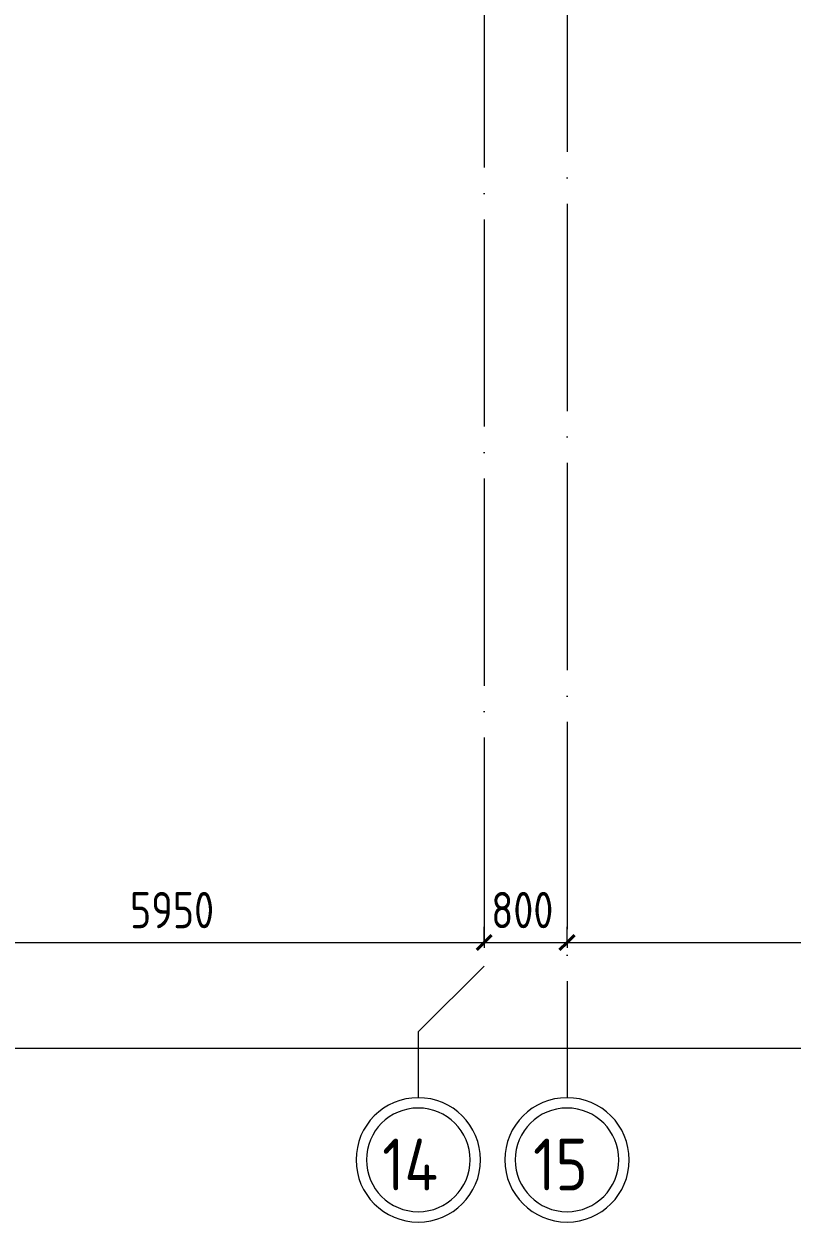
# Model space of a CAD drawing. Header units: millimetres. Extents: x -87434 to 499450, y -468665 to 122144.
# Drawn here: x -27097 to -19687, y -34970 to -23410 of the extents above; entities that cross this region are included whole.
import ezdxf

# ---------------------------------------------------------------- set-up
doc = ezdxf.new("R2010")
doc.units = ezdxf.units.MM
doc.linetypes.add('ADSK_Линия сетки', pattern=[25, 20, -2.5, 0, -2.5])
doc.layers.add('Оси', color=252, linetype='Continuous', lineweight=9)
doc.layers.add('Размеры', color=7, linetype='Continuous', lineweight=9)
doc.styles.add('GOST Common_2', font='', dxfattribs={"width": 0.9, "height": 250})
doc.styles.add('GOST Common_4', font='', dxfattribs={"height": 7})
doc.styles.get('GOST Common_2').set_extended_font_data('GOST type B')
doc.styles.get('GOST Common_4').set_extended_font_data('GOST 2.304 type A')

# ---------------------------------------------------------------- blocks, each defined once
blk = doc.blocks.new('1 этаж')
at = {"layer": 'Оси', "color": 251, "linetype": 'ADSK_Линия сетки', "ltscale": 100, "true_color": 0x636466}
for p, q in [((-22656, 32207), (-22656, -32500)), ((-21856, -2644), (-21856, -33770))]:
    blk.add_line(p, q, dxfattribs=at)
at = {"layer": 'Оси', "color": 251, "ltscale": 100, "true_color": 0x636466}
for p, q in [((-22656, -32500), (-23291, -33135)), ((-23291, -33135), (-23291, -33770))]:
    blk.add_line(p, q, dxfattribs=at)
at = {"layer": 'Оси', "color": 251, "lineweight": 20, "true_color": 0x636466}
for centre, radius, start, end in [((-23291, -34370), 600, 0, 180), ((-21856, -34370), 600, 0, 180), ((-23291, -34370), 500, 0, 180), ((-21856, -34370), 500, 0, 180), ((-23291, -34370), 600, 180, 0), ((-23291, -34370), 500, 180, 0), ((-21856, -34370), 600, 180, 0), ((-21856, -34370), 500, 180, 0)]:
    blk.add_arc(centre, radius, start, end, dxfattribs=at)
at = {"layer": 'Размеры', "color": 251, "lineweight": 20, "true_color": 0x636466}
for p, q in [((-22656, -32273), (-22656, -32123)), ((-22656, -32273), (-22656, -32123)), ((-21856, -32273), (-21856, -32123)), ((-21856, -32273), (-21856, -32123)), ((-28606, -32273), (-22656, -32273)), ((-22656, -32273), (-22656, -32323)), ((-22656, -32273), (-21856, -32273)), ((-22656, -32273), (-22656, -32323)), ((-21856, -32273), (-21856, -32323)), ((-21856, -32273), (-16656, -32273)), ((-21856, -32273), (-21856, -32323)), ((-65606, -33291), (2294, -33291))]:
    blk.add_line(p, q, dxfattribs=at)
at = {"layer": 'Размеры', "color": 251, "lineweight": 40, "true_color": 0x636466}
for p, q in [((-22656, -32273), (-22585, -32202)), ((-22656, -32273), (-22585, -32202)), ((-21856, -32273), (-21785, -32202)), ((-21856, -32273), (-21785, -32202)), ((-22656, -32273), (-22727, -32343)), ((-22656, -32273), (-22727, -32343)), ((-21856, -32273), (-21927, -32343)), ((-21856, -32273), (-21927, -32343))]:
    blk.add_line(p, q, dxfattribs=at)
at = {"layer": 'Оси', "color": 251, "true_color": 0x636466, "style": 'GOST Common_2', "width": 0.9}
for s, p in [('14', (-23639, -34665)), ('15', (-22183, -34665))]:
    blk.add_text(s, height=500, dxfattribs=at).set_placement(p)
at = {"layer": 'Размеры', "color": 251, "lineweight": 20, "true_color": 0x636466, "char_height": 350, "attachment_point": 1, "line_spacing_factor": 1.022761, "style": 'GOST Common_4'}
for s, insert, width in [('5950', (-26072, -31785), 1059.58), ('800', (-22587, -31785), 794.69)]:
    blk.add_mtext(s, dxfattribs=dict(at, insert=insert, width=width))

msp = doc.modelspace()

# ---------------------------------------------------------------- block references
msp.add_blockref('1 этаж', (-2, 0))

doc.saveas('drawing.dxf')
